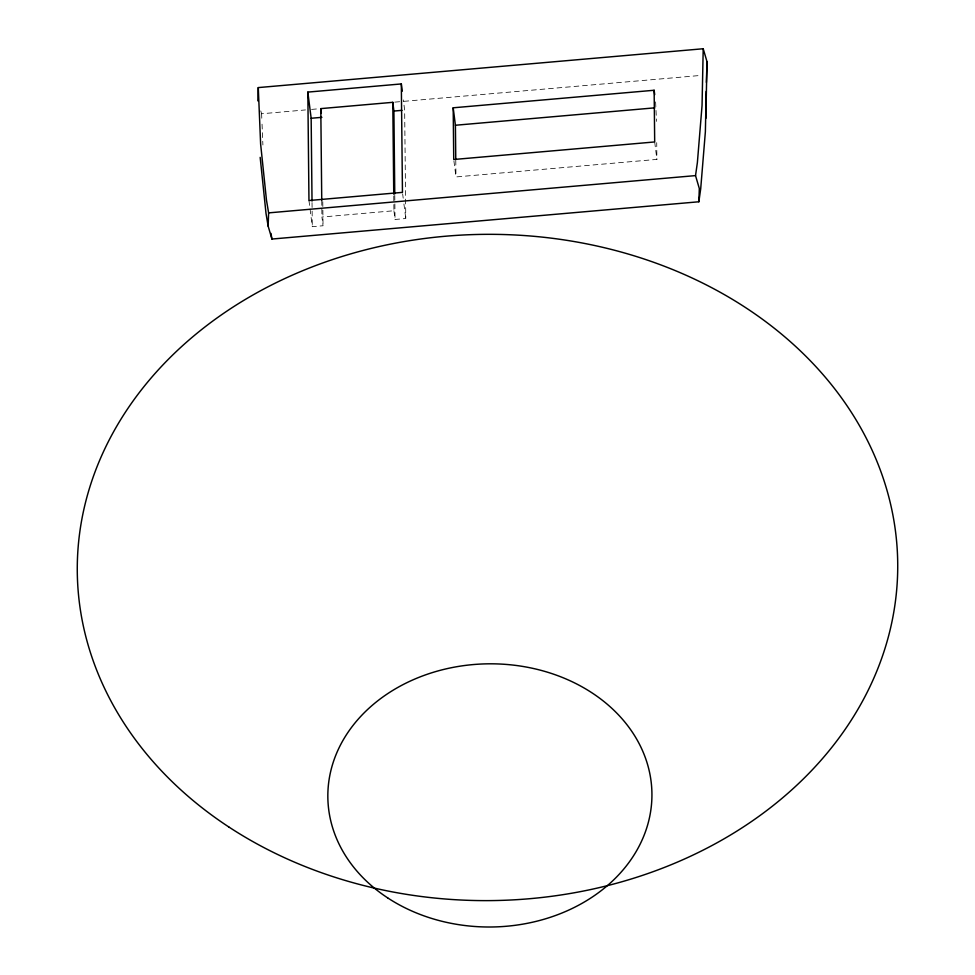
<?xml version="1.0" encoding="UTF-8"?>
<svg xmlns="http://www.w3.org/2000/svg" width="975" height="975" viewBox="0 0 975 975"><rect width="100%" height="100%" fill="white"/><g stroke="black" fill="none" stroke-linecap="round" stroke-linejoin="round"><path stroke-width="0.73" stroke-dasharray="4.88 3.66" d="M260.764 110.894L261.605 113.758L305.492 109.931M311.549 109.407L319.117 108.749M394.778 102.131L402.346 101.473M403.857 101.339L700.477 75.453M453.923 160.948L455.959 176.938L656.894 159.4L656.723 142.667M308.965 200.521L312.293 226.688L323.042 225.749L321.933 217.035L393.924 210.746L393.766 195.683M393.924 210.746L395.033 219.473L405.783 218.534L404.649 110.114L403.345 99.938M655.614 101.887L656.504 121.387M654.688 141.948L656.894 159.4M402.638 193.818L403.199 198.181M403.93 203.994L405.783 218.534M261.605 113.758L261.788 118.219M262.043 124.166L262.897 144.982M455.776 160.217L455.959 176.938M394.778 195.378L395.033 219.473M322.786 201.667L323.042 225.749M321.75 200.472L321.933 217.035M312.037 202.605L312.293 226.688"/><path stroke-width="1.46" d="M257.827 100.864L258.277 87.592L703.207 48.75L702.049 105.544L697.381 162.569L695.528 175.61L699.307 188.504L698.856 201.776L271.928 239.046L268.149 226.151L266.017 213.464L260.167 157.353M706.205 91.357L705.376 131.71L700.708 188.736L698.856 201.776M706.388 82.387L706.997 61.644L703.207 48.75M705.839 118.438L706.997 61.644M268.149 226.151L268.613 212.879L266.48 200.192L260.63 144.081L258.277 87.592M401.322 83.935L402.456 192.368L308.965 200.521L307.832 92.101L401.322 83.935L402.248 91.211M321.75 200.472L320.799 108.615L392.791 102.326L393.9 111.053L394.765 193.867M312.024 201.094L311.159 118.268L321.896 117.329M393.9 111.053L401.956 110.346M654.14 90.261L654.688 141.948L453.741 159.498L453.192 107.798L654.14 90.261L654.7 94.624M455.764 158.693L455.41 125.251L654.847 107.835M268.613 212.879L695.528 175.61M270.989 233.415L271.928 239.046M453.192 107.798L455.41 125.251M320.799 108.615L321.348 112.966M307.832 92.101L311.159 118.268M392.791 102.326L393.754 194.183M387.66 897.878A162.045 131.588 -0.6 0 0 649.886 815.685A162.045 131.588 -0.6 0 0 432.12 672.665A162.045 131.588 -0.6 0 0 387.66 897.878M228.711 826.898A410.243 333.145 -0.6 0 0 892.552 618.796A410.243 333.145 -0.6 0 0 341.238 256.742A410.243 333.145 -0.6 0 0 228.711 826.898"/></g></svg>
